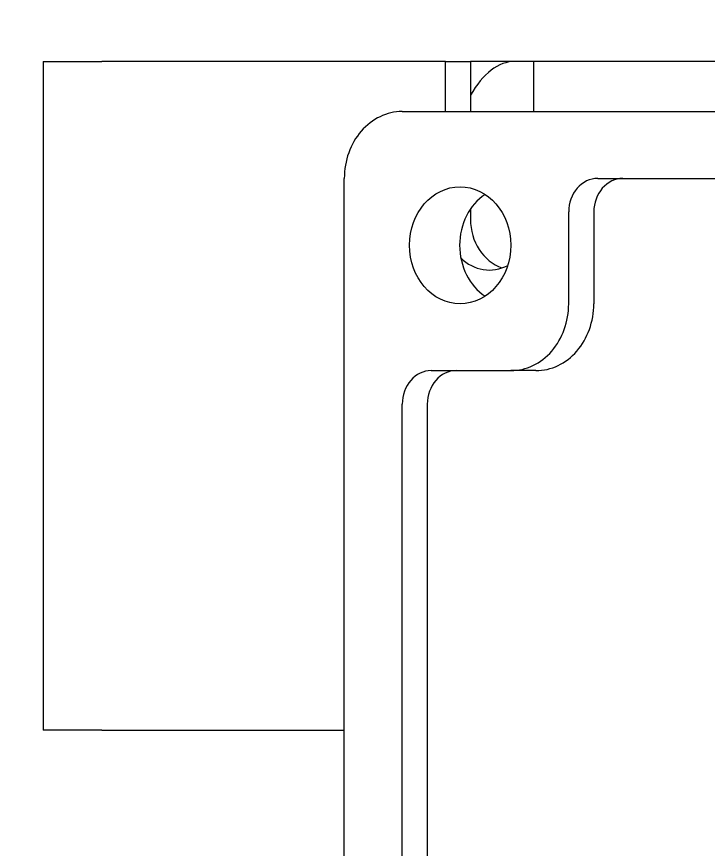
# Model space of a CAD drawing. Header units: inches. Extents: x 19 to 503, y 7 to 322.
# Drawn here: x 367.518 to 370.1, y 122.802 to 125.912 of the extents above; entities that cross this region are included whole.
import ezdxf

# ---------------------------------------------------------------- set-up
doc = ezdxf.new("R2010")
doc.units = ezdxf.units.IN
doc.header["$LTSCALE"] = 15
doc.header["$MEASUREMENT"] = 0
doc.layers.add('Dimension (ANSI)', color=7, linetype='Continuous', lineweight=25)
doc.layers.add('Visible (ANSI)', color=7, linetype='Continuous', lineweight=50)
doc.styles.add('MEMCOR Medium', font='arial.ttf')
doc.dimstyles.new('Default (ANSI)', dxfattribs={"dimscale": 15, "dimtxt": 0.15, "dimasz": 0.098425, "dimexe": 0.125, "dimexo": 0.0625, "dimgap": 0.031496, "dimtad": 0, "dimtih": 1, "dimtoh": 1, "dimdec": 4, "dimrnd": 1e-08, "dimzin": 3, "dimdsep": 46, "dimlunit": 5, "dimtxsty": 'MEMCOR Medium', "dimcen": 0.09, "dimdle": 0.393701, "dimclrd": 256, "dimclre": 256, "dimclrt": 256, "dimadec": 0, "dimazin": 1, "dimtfac": 0.8, "dimtofl": 0, "dimtmove": 0, "dimatfit": 3, "dimfxl": 1, "dimfrac": 1, "dimtolj": 1, "dimtzin": 4, "dimlwd": -1, "dimlwe": -1, "dimarcsym": 0})

# ---------------------------------------------------------------- blocks, each defined once
blk = doc.blocks.new('*D25')
at = {"layer": 'Defpoints', "color": 0, "transparency": 16777216}
for p in [(386.2206, 149.7594), (323.7985, 58.4914), (366.6329, 58.4914)]:
    blk.add_point(p, dxfattribs=at)
at = {"layer": 'Dimension (ANSI)', "transparency": 16777216}
for p, q in [((385.2831, 149.7594), (321.9235, 149.7594)), ((323.7985, 148.283), (323.7985, 114.595)), ((323.7985, 59.9677), (323.7985, 95.4736)), ((365.6954, 58.4914), (321.9235, 58.4914))]:
    blk.add_line(p, q, dxfattribs=at)
for points in [[(323.5524, 148.283), (324.0445, 148.283), (323.7985, 149.7594)], [(323.5524, 59.9677), (324.0445, 59.9677), (323.7985, 58.4914)]]:
    blk.add_solid(points, dxfattribs=at)
at = {"layer": 'Dimension (ANSI)', "transparency": 16777216, "char_height": 2.25, "attachment_point": 5, "style": 'MEMCOR Medium'}
for s, insert in [('\\A1; \\fArial|b0|i0;\\H2.2500;91{\\H0.8x;\\S1#4;} in', (323.7985, 107.3296)), ('\\A1;[2318.2 mm]{\\P\\fArial|b0|i0;\\H2.2500;SHIPPING\\P\\fArial|b0|i0;\\H2.2500;HEIGHT\\P\\fArial|b0|i0;\\H2.2500;REF.}', (323.7985, 97.7689))]:
    blk.add_mtext(s, dxfattribs=dict(at, insert=insert))

msp = doc.modelspace()

# ---------------------------------------------------------------- linework, layer by layer
at = {"layer": 'Visible (ANSI)', "linetype": 'Continuous', "lineweight": 18}
for p, q in [((367.617448, 125.74437), (367.836198, 125.74437)), ((367.617448, 125.74437), (367.617448, 123.24437)), ((369.120821, 125.74437), (367.836198, 125.74437)), ((369.120821, 125.55687), (369.120821, 125.74437)), ((369.120821, 125.74437), (369.214571, 125.74437)), ((369.380876, 125.74437), (369.214571, 125.74437)), ((369.214571, 125.74437), (369.214571, 125.55687)), ((369.449911, 125.74437), (369.380876, 125.74437)), ((369.449911, 125.74437), (369.449911, 125.55687)), ((380.535036, 125.74437), (369.449911, 125.74437)), ((368.959428, 125.55687), (380.650771, 125.55687)), ((368.742921, 117.80687), (368.742921, 125.30687)), ((369.690137, 125.306835), (379.920062, 125.306835)), ((369.214571, 125.192165), (369.214571, 125.15437)), ((369.581883, 124.83812), (369.581883, 125.181835)), ((369.675633, 125.181835), (369.675633, 124.83812)), ((369.067711, 124.58812), (369.365377, 124.58812)), ((369.459127, 124.58812), (369.365377, 124.58812)), ((368.959458, 118.65062), (368.959458, 124.46312)), ((369.053208, 124.46312), (369.053208, 118.65062)), ((367.836198, 123.24437), (367.617448, 123.24437)), ((367.836198, 123.24437), (368.742921, 123.24437))]:
    msp.add_line(p, q, dxfattribs=at)
for centre, major_axis, ratio, start_param, end_param in [((369.380876, 125.24437), (0, 0.5), 0.5, 0, 0.72778493), ((368.959428, 125.30687), (0, 0.25), 0.8660254, 0, 1.57079633), ((369.690137, 125.181835), (0, 0.125), 0.8660254, 0, 1.57079633), ((369.783887, 125.181835), (0, 0.125), 0.8660254, 0, 1.57079633), ((369.363434, 125.05687), (0, -0.21875), 0.8660254, 3.65927979, 5.76549818), ((369.379116, 125.15437), (0, -0.19), 0.8660254, 4.71238898, 5.99430743), ((369.285366, 125.15437), (0, -0.19), 0.8660254, 5.57542156, 6.71214003), ((369.365377, 124.83812), (0, -0.25), 0.8660254, 0, 1.57079633), ((369.459127, 124.83812), (0, -0.25), 0.8660254, 0, 1.57079633), ((369.067711, 124.46312), (0, 0.125), 0.8660254, 0, 1.57079633), ((369.161461, 124.46312), (0, 0.125), 0.8660254, 0, 1.57079633), ((371.93642, 120.556835), (0, 2.8125), 0.8660254, 3.61752935, 8.94884126)]:
    msp.add_ellipse(centre, major_axis=major_axis, ratio=ratio, start_param=start_param, end_param=end_param, dxfattribs=at)
for centre, major_axis in [((369.175934, 125.05687), (0, 0.21875)), ((371.53017, 120.556835), (0, 2.3125))]:
    msp.add_ellipse(centre, major_axis=major_axis, ratio=0.8660254, dxfattribs=at)

# ---------------------------------------------------------------- dimensions: what is measured, and where the dimension line sits
at = {"layer": 'Dimension (ANSI)'}
dim = msp.add_linear_dim(base=(323.79848, 58.49137), p1=(386.220553, 149.75937), p2=(366.632903, 58.49137), angle=90, text=' \\fArial|b0|i0;\\H2.2500;<> in\\X[2318.2 mm]{\\P\\fArial|b0|i0;\\H2.2500;SHIPPING\\P\\fArial|b0|i0;\\H2.2500;HEIGHT\\P\\fArial|b0|i0;\\H2.2500;REF.}', dimstyle='Default (ANSI)', override={"dimgap": 0.031496, "dimdec": 4, "dimpost": '', "dimtol": 0, "dimlim": 0, "dimtp": 0, "dimtm": 0, "dimtdec": 2, "dimatfit": 1}, dxfattribs=at)
dim.commit()
dim.dimension.update_dxf_attribs({"geometry": '*D25', "text_midpoint": (323.79848, 105.034321), "dimtype": 160})

doc.saveas('drawing.dxf')
